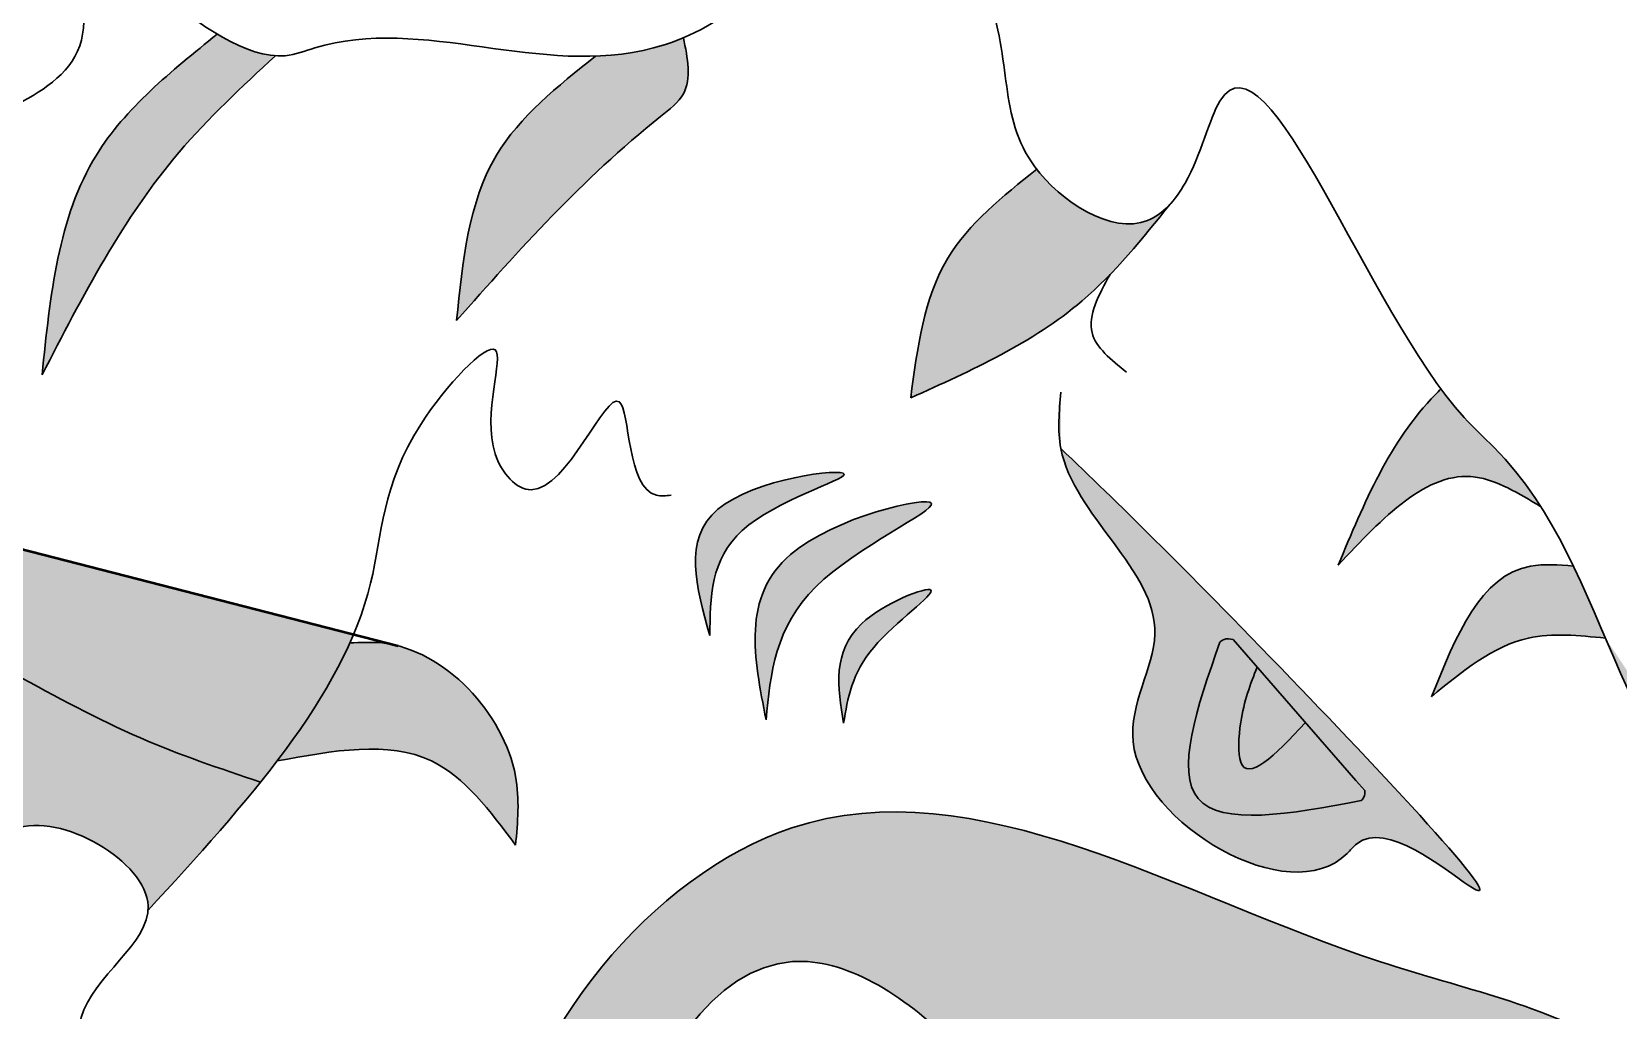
# Model space of a CAD drawing. Header units: millimetres. Extents: x 349 to 37728, y 366 to 37744.
# Drawn here: x 15673 to 25191, y 16098 to 21969 of the extents above; entities that cross this region are included whole.
import ezdxf

# ---------------------------------------------------------------- set-up
doc = ezdxf.new("R2010")
doc.units = ezdxf.units.MM
picture_1 = doc.add_image_def('image1.png', size_in_pixel=(300, 300))

msp = doc.modelspace()

# ---------------------------------------------------------------- hatches: boundary and pattern name
at = {"lineweight": 30}
h = msp.add_hatch(color=256, dxfattribs=at)
edge = h.paths.add_edge_path()
edge.add_spline(control_points=[(15734.9, 19911.2), (15977.6, 20380.9), (16346.9, 21095.6), (16934, 21638.1), (17135.3, 21824.2)], knot_values=[0, 0, 0, 0, 1567.477716, 2385.349249, 2385.349249, 2385.349249, 2385.349249], degree=3, periodic=0)
edge.add_spline(control_points=[(17135.3, 21824.2), (17025.8, 21831.1), (16905.8, 21882.6), (16785.8, 21954)], knot_values=[16141.924534, 16141.924534, 16141.924534, 16141.924534, 16454.905319, 16454.905319, 16454.905319, 16454.905319], degree=3, periodic=0)
edge.add_spline(control_points=[(16785.8, 21954), (16509.6, 21731.7), (15868.1, 21215.1), (15783.2, 20384.3), (15734.9, 19911.2)], knot_values=[0, 0, 0, 0, 1025.799298, 2382.897961, 2382.897961, 2382.897961, 2382.897961], degree=3, periodic=0)
h = msp.add_hatch(color=256, dxfattribs=at)
edge = h.paths.add_edge_path()
edge.add_spline(control_points=[(18221.4, 20235.7), (18595.5, 20657.7), (19011.4, 21126.9), (19647.5, 21616.8), (19607.6, 21809.9), (19582.3, 21932.2)], knot_values=[0, 0, 0, 0, 1730.863361, 1924.600708, 2260.279703, 2260.279703, 2260.279703, 2260.279703], degree=3, periodic=0)
edge.add_spline(control_points=[(19582.3, 21932.2), (19523.9, 21907.5), (19349, 21847.8), (19171.9, 21825.7), (19054.8, 21821.8)], knot_values=[18380.759354, 18380.759354, 18380.759354, 18380.759354, 18561.391391, 18908.247898, 18908.247898, 18908.247898, 18908.247898], degree=3, periodic=0)
edge.add_spline(control_points=[(19054.8, 21821.8), (18827.1, 21640.7), (18322.4, 21239.2), (18257.2, 20591.2), (18221.4, 20235.7)], knot_values=[0, 0, 0, 0, 839.699453, 1860.656725, 1860.656725, 1860.656725, 1860.656725], degree=3, periodic=0)
h = msp.add_hatch(color=256, dxfattribs=at)
edge = h.paths.add_edge_path()
edge.add_spline(control_points=[(22141.8, 20512.5), (22208.9, 20581.8), (22273, 20654.8), (22335.7, 20729.6)], knot_values=[1414.126, 1414.126, 1414.126, 1414.126, 1704.750265, 1704.750265, 1704.750265, 1704.750265], degree=3, periodic=0)
edge.add_spline(control_points=[(22335.7, 20729.6), (22392, 20796.9), (22447.2, 20865.5), (22502.3, 20934.1)], knot_values=[1704.750265, 1704.750265, 1704.750265, 1704.750265, 1965.830874, 1965.830874, 1965.830874, 1965.830874], degree=3, periodic=0)
edge.add_spline(control_points=[(22517.2, 20951.1), (22509, 20941.3), (22500.6, 20932), (22492, 20923.1)], knot_values=[24253.120213, 24253.120213, 24253.120213, 24253.120213, 24289.587923, 24289.587923, 24289.587923, 24289.587923], degree=3, periodic=0)
edge.add_spline(control_points=[(22492, 20923.1), (22485.7, 20916.5), (22479.3, 20910.2), (22472.7, 20904.2)], knot_values=[24226.438299, 24226.438299, 24226.438299, 24226.438299, 24253.120213, 24253.120213, 24253.120213, 24253.120213], degree=3, periodic=0)
edge.add_spline(control_points=[(22472.7, 20904.2), (22464.4, 20896.6), (22456, 20889.3), (22447.3, 20882.5)], knot_values=[24192.621086, 24192.621086, 24192.621086, 24192.621086, 24226.438299, 24226.438299, 24226.438299, 24226.438299], degree=3, periodic=0)
edge.add_spline(control_points=[(22447.3, 20882.5), (22440.5, 20877.2), (22433.6, 20872.2), (22426.6, 20867.4)], knot_values=[24166.208587, 24166.208587, 24166.208587, 24166.208587, 24192.621086, 24192.621086, 24192.621086, 24192.621086], degree=3, periodic=0)
edge.add_spline(control_points=[(22426.6, 20867.4), (22420.7, 20863.4), (22414.6, 20859.6), (22408.4, 20856)], knot_values=[24143.610283, 24143.610283, 24143.610283, 24143.610283, 24166.208587, 24166.208587, 24166.208587, 24166.208587], degree=3, periodic=0)
edge.add_spline(control_points=[(22408.4, 20856), (22401.2, 20851.7), (22393.9, 20847.8), (22386.4, 20844.2)], knot_values=[24117.057577, 24117.057577, 24117.057577, 24117.057577, 24143.610283, 24143.610283, 24143.610283, 24143.610283], degree=3, periodic=0)
edge.add_spline(control_points=[(22386.4, 20844.2), (22380.2, 20841.2), (22373.8, 20838.4), (22367.3, 20835.9), (22367.2, 20835.9)], knot_values=[24094.614985, 24094.614985, 24094.614985, 24094.614985, 24116.851671, 24117.057577, 24117.057577, 24117.057577, 24117.057577], degree=3, periodic=0)
edge.add_spline(control_points=[(22367.2, 20835.9), (22359.7, 20832.9), (22352, 20830.2), (22344.2, 20828)], knot_values=[24068.27351, 24068.27351, 24068.27351, 24068.27351, 24094.614985, 24094.614985, 24094.614985, 24094.614985], degree=3, periodic=0)
edge.add_spline(control_points=[(22344.2, 20828), (22337.4, 20826), (22330.6, 20824.2), (22323.7, 20822.8)], knot_values=[24045.537461, 24045.537461, 24045.537461, 24045.537461, 24068.27351, 24068.27351, 24068.27351, 24068.27351], degree=3, periodic=0)
edge.add_spline(control_points=[(22323.7, 20822.8), (22315.8, 20821), (22307.7, 20819.7), (22299.6, 20818.6)], knot_values=[24019.264487, 24019.264487, 24019.264487, 24019.264487, 24045.537461, 24045.537461, 24045.537461, 24045.537461], degree=3, periodic=0)
edge.add_spline(control_points=[(22299.6, 20818.6), (22292.6, 20817.6), (22285.5, 20816.9), (22278.3, 20816.5)], knot_values=[23996.439676, 23996.439676, 23996.439676, 23996.439676, 24019.264487, 24019.264487, 24019.264487, 24019.264487], degree=3, periodic=0)
edge.add_spline(control_points=[(22278.3, 20816.5), (22271.1, 20816), (22263.9, 20815.7), (22256.6, 20815.7)], knot_values=[23973.552606, 23973.552606, 23973.552606, 23973.552606, 23996.439676, 23996.439676, 23996.439676, 23996.439676], degree=3, periodic=0)
edge.add_spline(control_points=[(22256.6, 20815.7), (22248.2, 20815.7), (22239.8, 20816), (22231.4, 20816.5)], knot_values=[23947.355377, 23947.355377, 23947.355377, 23947.355377, 23973.552606, 23973.552606, 23973.552606, 23973.552606], degree=3, periodic=0)
edge.add_spline(control_points=[(22231.4, 20816.5), (22221.6, 20817.1), (22211.8, 20818.1), (22201.9, 20819.5)], knot_values=[23917.203236, 23917.203236, 23917.203236, 23917.203236, 23947.355377, 23947.355377, 23947.355377, 23947.355377], degree=3, periodic=0)
edge.add_spline(control_points=[(22201.9, 20819.5), (22192.1, 20820.9), (22182.1, 20822.6), (22172.2, 20824.6)], knot_values=[23886.97877, 23886.97877, 23886.97877, 23886.97877, 23917.203236, 23917.203236, 23917.203236, 23917.203236], degree=3, periodic=0)
edge.add_spline(control_points=[(22172.2, 20824.6), (22159.3, 20827.3), (22146.3, 20830.5), (22133.3, 20834.2)], knot_values=[23847.907858, 23847.907858, 23847.907858, 23847.907858, 23886.97877, 23886.97877, 23886.97877, 23886.97877], degree=3, periodic=0)
edge.add_spline(control_points=[(22133.3, 20834.2), (22118.1, 20838.6), (22102.8, 20843.7), (22087.6, 20849.5)], knot_values=[23802.087204, 23802.087204, 23802.087204, 23802.087204, 23847.907858, 23847.907858, 23847.907858, 23847.907858], degree=3, periodic=0)
edge.add_spline(control_points=[(22087.6, 20849.5), (22070.1, 20856), (22052.7, 20863.5), (22035.5, 20871.7)], knot_values=[23749.77454, 23749.77454, 23749.77454, 23749.77454, 23802.087204, 23802.087204, 23802.087204, 23802.087204], degree=3, periodic=0)
edge.add_spline(control_points=[(22035.5, 20871.7), (22020.3, 20878.9), (22005.2, 20886.7), (21990.2, 20895)], knot_values=[23703.871651, 23703.871651, 23703.871651, 23703.871651, 23749.77454, 23749.77454, 23749.77454, 23749.77454], degree=3, periodic=0)
edge.add_spline(control_points=[(21990.2, 20895), (21958.2, 20912.8), (21926.8, 20933.1), (21896.6, 20955.2)], knot_values=[23605.703556, 23605.703556, 23605.703556, 23605.703556, 23703.871651, 23703.871651, 23703.871651, 23703.871651], degree=3, periodic=0)
edge.add_spline(control_points=[(21896.6, 20955.2), (21882.8, 20965.2), (21869.3, 20975.6), (21856, 20986.4)], knot_values=[23560.960773, 23560.960773, 23560.960773, 23560.960773, 23605.703556, 23605.703556, 23605.703556, 23605.703556], degree=3, periodic=0)
edge.add_spline(control_points=[(21856, 20986.4), (21840.2, 20999.3), (21824.8, 21012.6), (21809.9, 21026.2)], knot_values=[23507.540074, 23507.540074, 23507.540074, 23507.540074, 23560.960773, 23560.960773, 23560.960773, 23560.960773], degree=3, periodic=0)
edge.add_spline(control_points=[(21809.9, 21026.2), (21797.6, 21037.5), (21785.6, 21049.1), (21774.1, 21060.8)], knot_values=[23463.39275, 23463.39275, 23463.39275, 23463.39275, 23507.540074, 23507.540074, 23507.540074, 23507.540074], degree=3, periodic=0)
edge.add_spline(control_points=[(21774.1, 21060.8), (21759.9, 21075.1), (21746.3, 21089.8), (21733.4, 21104.6)], knot_values=[23409.322716, 23409.322716, 23409.322716, 23409.322716, 23463.39275, 23463.39275, 23463.39275, 23463.39275], degree=3, periodic=0)
edge.add_spline(control_points=[(21733.4, 21104.6), (21722.6, 21117), (21712.3, 21129.6), (21702.5, 21142.2)], knot_values=[23364.141805, 23364.141805, 23364.141805, 23364.141805, 23409.322716, 23409.322716, 23409.322716, 23409.322716], degree=3, periodic=0)
edge.add_spline(control_points=[(21701.7, 21143.2), (21497.8, 20980.7), (21059.2, 20631.2), (20985.6, 20071.5), (20946.2, 19772)], knot_values=[0, 0, 0, 0, 753.498639, 1620.985897, 1620.985897, 1620.985897, 1620.985897], degree=3, periodic=0)
edge.add_spline(control_points=[(20946.2, 19772), (21040, 19814.2), (21133.8, 19856.5), (21226.5, 19900.2)], knot_values=[0, 0, 0, 0, 302.862333, 302.862333, 302.862333, 302.862333], degree=3, periodic=0)
edge.add_spline(control_points=[(21226.5, 19900.2), (21307.5, 19938.5), (21387.7, 19977.9), (21466.1, 20019.4)], knot_values=[302.862333, 302.862333, 302.862333, 302.862333, 567.850524, 567.850524, 567.850524, 567.850524], degree=3, periodic=0)
edge.add_spline(control_points=[(21466.1, 20019.4), (21538.7, 20057.8), (21609.7, 20097.9), (21678.7, 20140.7)], knot_values=[567.850524, 567.850524, 567.850524, 567.850524, 812.718617, 812.718617, 812.718617, 812.718617], degree=3, periodic=0)
edge.add_spline(control_points=[(21678.7, 20140.7), (21731.2, 20173.2), (21782.5, 20207.2), (21832.3, 20243.1)], knot_values=[812.718617, 812.718617, 812.718617, 812.718617, 998.930941, 998.930941, 998.930941, 998.930941], degree=3, periodic=0)
edge.add_spline(control_points=[(21832.3, 20243.1), (21878.4, 20276.3), (21923.4, 20311.2), (21966.8, 20347.8)], knot_values=[998.930941, 998.930941, 998.930941, 998.930941, 1171.58506, 1171.58506, 1171.58506, 1171.58506], degree=3, periodic=0)
edge.add_spline(control_points=[(21966.8, 20347.8), (21969.1, 20349.8), (21999.6, 20375.6), (22029.3, 20402.4), (22056.2, 20427.8)], knot_values=[1171.58506, 1171.58506, 1171.58506, 1171.58506, 1180.881597, 1292.817228, 1292.817228, 1292.817228, 1292.817228], degree=3, periodic=0)
edge.add_spline(control_points=[(22056.2, 20427.8), (22085.3, 20455.2), (22113.8, 20483.5), (22141.8, 20512.5)], knot_values=[1292.817228, 1292.817228, 1292.817228, 1292.817228, 1414.126, 1414.126, 1414.126, 1414.126], degree=3, periodic=0)
h = msp.add_hatch(color=256, dxfattribs=at)
edge = h.paths.add_edge_path()
edge.add_spline(control_points=[(21846.7, 19805.6), (21836.4, 19691.5), (21788.1, 19154.3), (22686.1, 18566.3), (21930.2, 17452.5), (23266.1, 16665.4), (23757.3, 17272.9), (24957.9, 16262.7), (22833.9, 18519.5), (22195.1, 19133.7), (21846.7, 19468.7)], knot_values=[0, 0, 0, 0, 336.925733, 1585.568854, 2244.995826, 3692.790842, 3775.453268, 4487.295282, 6116.541738, 8071.699321, 8071.699321, 8071.699321, 8071.699321], degree=3, periodic=0)
edge = h.paths.add_edge_path(flags=16)
edge.add_spline(control_points=[(22801.2, 18307), (22809.2, 18314.1), (22832.1, 18329.1), (22860.6, 18326.8), (22879.5, 18322.2)], knot_values=[62.363539, 62.363539, 62.363539, 62.363539, 95.296359, 151.276425, 151.276425, 151.276425, 151.276425], degree=3, periodic=0)
edge.add_line((22879.5, 18322.2), (23617, 17477.5))
edge.add_line((23617, 17477.5), (23670.2, 17416.5))
edge.add_spline(control_points=[(23670.2, 17416.5), (23670.9, 17402.1), (23668.7, 17379.5), (23655.4, 17362.4), (23648.8, 17356.1)], knot_values=[67.435449, 67.435449, 67.435449, 67.435449, 109.788838, 138.491188, 138.491188, 138.491188, 138.491188], degree=3, periodic=0)
edge.add_spline(control_points=[(23648.8, 17356.1), (23222.1, 17274.2), (22406.5, 17134.7), (22660.6, 17911.2), (22801.2, 18307)], knot_values=[60.470184, 60.470184, 60.470184, 60.470184, 1053.609648, 2018.530157, 2018.530157, 2018.530157, 2018.530157], degree=3, periodic=0)
edge = h.paths.add_edge_path(flags=0)
edge.add_spline(control_points=[(23314, 17824.5), (23126.8, 17617.5), (22897.6, 17407.9), (22918.5, 17880.3), (22983.6, 18056.1), (23024.5, 18156.1)], knot_values=[57.944922, 57.944922, 57.944922, 57.944922, 605.920769, 845.306303, 1186.325732, 1186.325732, 1186.325732, 1186.325732], degree=3, periodic=0)
h = msp.add_hatch(color=256, dxfattribs=at)
edge = h.paths.add_edge_path()
edge.add_spline(control_points=[(24726.7, 19118.5), (24646, 19245.3), (24507.1, 19426.5), (24280.9, 19629.4), (24173.4, 19762.6), (24127, 19825.5)], knot_values=[27152.124294, 27152.124294, 27152.124294, 27152.124294, 27646.122489, 27897.074086, 28088.189358, 28088.189358, 28088.189358, 28088.189358], degree=3, periodic=0)
edge.add_spline(control_points=[(24127, 19825.5), (24116.1, 19814.6), (23825.8, 19527.3), (23665.4, 19140.9), (23511, 18769.2)], knot_values=[0, 0, 0, 0, 46.261184, 1224.397655, 1224.397655, 1224.397655, 1224.397655], degree=3, periodic=0)
edge.add_spline(control_points=[(23511, 18769.2), (23777.4, 19053), (24161.5, 19462.3), (24594.1, 19199.1), (24726.7, 19118.5)], knot_values=[0, 0, 0, 0, 977.447158, 1409.328785, 1409.328785, 1409.328785, 1409.328785], degree=3, periodic=0)
h = msp.add_hatch(color=256, dxfattribs=at)
h.set_gradient(color1=(237, 31, 36), color2=(242, 113, 114), name='INVCYLINDER')
edge = h.paths.add_edge_path()
edge.add_spline(control_points=[(19741, 18345.6), (19659, 18635.3), (19492.1, 19225.2), (21017, 19412.3), (19746.6, 19046.4), (19742.8, 18574.8), (19741, 18345.6)], knot_values=[0, 0, 0, 0, 759.380232, 1546.382873, 2244.705109, 2904.931649, 2904.931649, 2904.931649, 2904.931649], degree=3, periodic=0)
h = msp.add_hatch(color=256, dxfattribs=at)
h.set_gradient(color1=(237, 31, 36), color2=(242, 113, 114), name='INVCYLINDER')
edge = h.paths.add_edge_path()
edge.add_spline(control_points=[(20078.7, 17840.8), (20004.9, 18211.2), (19864.9, 18913.7), (21583.6, 19311), (20157.5, 18674.6), (20104.9, 18118.3), (20078.7, 17840.8)], knot_values=[0, 0, 0, 0, 1002.814389, 1902.048295, 2758.078264, 3609.424019, 3609.424019, 3609.424019, 3609.424019], degree=3, periodic=0)
at = {"lineweight": 50}
h = msp.add_hatch(color=256, dxfattribs=at)
h.set_gradient(color1=(205, 105, 40), color2=(147, 149, 152))
edge = h.paths.add_edge_path()
edge.add_line((17603.5, 18353.1), (15429.5, 18912))
edge.add_spline(control_points=[(15429.5, 18912), (15426.7, 18869.8), (15421.2, 18826.5), (15415.8, 18783.3)], knot_values=[0, 0, 0, 0, 123.913558, 123.913558, 123.913558, 123.913558], degree=3, periodic=0)
edge.add_spline(control_points=[(15415.8, 18783.3), (15466, 18772.5), (15536.1, 18457.4), (15570.6, 18114.4)], knot_values=[3281.54245, 3281.54245, 3281.54245, 3281.54245, 4069.728374, 4069.728374, 4069.728374, 4069.728374], degree=3, periodic=0)
edge.add_spline(control_points=[(15570.6, 18114.4), (15819.1, 17979.1), (16292.6, 17721.3), (16802.7, 17547.9), (17045.8, 17467.3)], knot_values=[0, 0, 0, 0, 846.886075, 1613.760858, 1613.760858, 1613.760858, 1613.760858], degree=3, periodic=0)
edge.add_spline(control_points=[(17045.8, 17467.3), (17079.7, 17509.5), (17112.8, 17551.8), (17145, 17594.2)], knot_values=[949.834154, 949.834154, 949.834154, 949.834154, 1104.999321, 1104.999321, 1104.999321, 1104.999321], degree=3, periodic=0)
edge.add_spline(control_points=[(17145, 17594.2), (17321.7, 17826.4), (17473.5, 18061.4), (17581.1, 18301.6)], knot_values=[1104.999321, 1104.999321, 1104.999321, 1104.999321, 1954.485655, 1954.485655, 1954.485655, 1954.485655], degree=3, periodic=0)
edge.add_spline(control_points=[(17581.1, 18301.6), (17588.8, 18318.7), (17596.2, 18335.9), (17603.5, 18353.1)], knot_values=[1954.485655, 1954.485655, 1954.485655, 1954.485655, 2015.11054, 2015.11054, 2015.11054, 2015.11054], degree=3, periodic=0)
h = msp.add_hatch(color=256, dxfattribs=at)
h.set_gradient(color1=(255, 255, 255), color2=(199, 200, 202), name='INVCYLINDER')
edge = h.paths.add_edge_path()
edge.add_spline(control_points=[(17045.8, 17467.3), (16802.7, 17547.9), (16292.6, 17721.3), (15819.1, 17979.1), (15570.6, 18114.4)], knot_values=[0, 0, 0, 0, 766.874783, 1613.760858, 1613.760858, 1613.760858, 1613.760858], degree=3, periodic=0)
edge.add_spline(control_points=[(15570.6, 18114.4), (15587.9, 17943.7), (15606.1, 17558.8), (15551, 17301.5), (15521.4, 17162.9)], knot_values=[4069.728374, 4069.728374, 4069.728374, 4069.728374, 4462.027873, 4919.772515, 4919.772515, 4919.772515, 4919.772515], degree=3, periodic=0)
edge.add_spline(control_points=[(15521.4, 17162.9), (15536.9, 17171.9), (15823.2, 17309.1), (16376.6, 16979.1), (16371.9, 16706.8), (16371.2, 16698.3)], knot_values=[58076.204908, 58076.204908, 58076.204908, 58076.204908, 58131.769838, 59056.917974, 59086.823224, 59086.823224, 59086.823224, 59086.823224], degree=3, periodic=0)
edge.add_spline(control_points=[(16371.2, 16698.3), (16605, 16953.6), (16838.8, 17208.9), (17045.8, 17467.3)], knot_values=[0, 0, 0, 0, 949.834154, 949.834154, 949.834154, 949.834154], degree=3, periodic=0)
edge = h.paths.add_edge_path()
edge.add_spline(control_points=[(15521.4, 17162.9), (15551, 17301.5), (15606.1, 17558.8), (15587.9, 17943.7), (15570.6, 18114.4)], knot_values=[4069.728374, 4069.728374, 4069.728374, 4069.728374, 4527.473015, 4919.772515, 4919.772515, 4919.772515, 4919.772515], degree=3, periodic=0)
edge.add_spline(control_points=[(15570.6, 18114.4), (15536.1, 18457.4), (15466, 18772.5), (15415.8, 18783.3)], knot_values=[3281.54245, 3281.54245, 3281.54245, 3281.54245, 4069.728374, 4069.728374, 4069.728374, 4069.728374], degree=3, periodic=0)
edge.add_spline(control_points=[(15415.8, 18783.3), (15341.1, 18799.3), (15254.5, 16961.5), (14593.9, 16250.4), (14169.1, 15793.1)], knot_values=[0, 0, 0, 0, 1171.289121, 3281.54245, 3281.54245, 3281.54245, 3281.54245], degree=3, periodic=0)
edge.add_spline(control_points=[(14169.1, 15793.1), (14576.3, 16166.3), (15025.8, 16491.3), (15420.2, 17104.2), (15521.4, 17162.9)], knot_values=[59086.823224, 59086.823224, 59086.823224, 59086.823224, 60714.759978, 61076.751, 61076.751, 61076.751, 61076.751], degree=3, periodic=0)
at = {"lineweight": 30}
h = msp.add_hatch(color=256, dxfattribs=at)
edge = h.paths.add_edge_path()
edge.add_spline(control_points=[(25113.5, 18330.6), (25050.3, 18478), (24988.6, 18623), (24921.3, 18763)], knot_values=[28531.343523, 28531.343523, 28531.343523, 28531.343523, 29037.092762, 29037.092762, 29037.092762, 29037.092762], degree=3, periodic=0)
edge.add_spline(control_points=[(24921.3, 18763), (24832.4, 18770), (24402.1, 18804.1), (24217, 18344.1), (24070.1, 17979.3)], knot_values=[0, 0, 0, 0, 256.25537, 1240.273781, 1240.273781, 1240.273781, 1240.273781], degree=3, periodic=0)
edge.add_spline(control_points=[(24070.1, 17979.3), (24254.2, 18131.2), (24563.5, 18386.5), (24955, 18346.7), (25113.5, 18330.6)], knot_values=[0, 0, 0, 0, 679.372315, 1141.305544, 1141.305544, 1141.305544, 1141.305544], degree=3, periodic=0)
h = msp.add_hatch(color=256, dxfattribs=at)
h.set_gradient(color1=(237, 31, 36), color2=(242, 113, 114), name='INVCYLINDER')
edge = h.paths.add_edge_path()
edge.add_spline(control_points=[(20543.3, 17821), (20508.6, 18035.3), (20447.5, 18413.9), (21316.4, 18747.5), (20616.9, 18267), (20567.9, 17970), (20543.3, 17821)], knot_values=[0, 0, 0, 0, 604.774783, 1068.205878, 1553.776851, 2042.639572, 2042.639572, 2042.639572, 2042.639572], degree=3, periodic=0)
h = msp.add_hatch(color=256, dxfattribs=at)
edge = h.paths.add_edge_path()
edge.add_spline(control_points=[(18575.5, 17089.5), (18588.2, 17226.8), (18635.6, 17740.5), (18089.4, 18328), (17646.2, 18305), (17581.1, 18301.6)], knot_values=[0, 0, 0, 0, 412.537328, 1543.300231, 1738.117593, 1738.117593, 1738.117593, 1738.117593], degree=3, periodic=0)
edge.add_spline(control_points=[(17581.1, 18301.6), (17473.5, 18061.4), (17321.7, 17826.4), (17145, 17594.2)], knot_values=[1104.999321, 1104.999321, 1104.999321, 1104.999321, 1954.485655, 1954.485655, 1954.485655, 1954.485655], degree=3, periodic=0)
edge.add_spline(control_points=[(17145, 17594.2), (17479.1, 17655.8), (18070.8, 17764.9), (18422.4, 17294.3), (18575.5, 17089.5)], knot_values=[0, 0, 0, 0, 925.655788, 1639.540402, 1639.540402, 1639.540402, 1639.540402], degree=3, periodic=0)
at = {"lineweight": 50}
h = msp.add_hatch(color=256, dxfattribs=at)
h.set_gradient(color1=(0, 255, 255), color2=(122, 175, 223), name='INVCYLINDER')
edge = h.paths.add_edge_path()
edge.add_spline(control_points=[(23314, 17824.5), (23126.8, 17617.5), (22897.6, 17407.9), (22918.5, 17880.3), (22983.6, 18056.1), (23024.5, 18156.1)], knot_values=[57.944922, 57.944922, 57.944922, 57.944922, 605.920769, 845.306303, 1186.325732, 1186.325732, 1186.325732, 1186.325732], degree=3, periodic=0)
edge.add_line((23024.5, 18156.2), (22879.5, 18322.2))
edge.add_spline(control_points=[(22879.5, 18322.2), (22860.6, 18326.8), (22832.1, 18329.1), (22809.2, 18314.1), (22801.2, 18307)], knot_values=[62.363539, 62.363539, 62.363539, 62.363539, 118.343605, 151.276425, 151.276425, 151.276425, 151.276425], degree=3, periodic=0)
edge.add_spline(control_points=[(22801.2, 18307), (22660.6, 17911.2), (22406.5, 17134.7), (23222.1, 17274.2), (23648.8, 17356.1)], knot_values=[60.470184, 60.470184, 60.470184, 60.470184, 1025.390693, 2018.530157, 2018.530157, 2018.530157, 2018.530157], degree=3, periodic=0)
edge.add_spline(control_points=[(23648.8, 17356.1), (23655.4, 17362.4), (23668.7, 17379.5), (23670.9, 17402.1), (23670.2, 17416.5)], knot_values=[67.435449, 67.435449, 67.435449, 67.435449, 96.137799, 138.491188, 138.491188, 138.491188, 138.491188], degree=3, periodic=0)
edge.add_line((23670.2, 17416.5), (23617, 17477.5))
edge.add_line((23617, 17477.5), (23314, 17824.5))
at = {"lineweight": 30}
h = msp.add_hatch(color=256, dxfattribs=at)
edge = h.paths.add_edge_path()
edge.add_spline(control_points=[(26686.1, 15755.5), (26806, 15839.8), (27253.5, 16094.6), (26563.8, 16452.8), (26189.6, 16750.1), (26141.5, 16790.7)], knot_values=[30805.123572, 30805.123572, 30805.123572, 30805.123572, 31186.013527, 32148.651232, 32298.901338, 32298.901338, 32298.901338, 32298.901338], degree=3, periodic=0)
edge.add_spline(control_points=[(25113.5, 18330.6), (25334.5, 17815.2), (25574.8, 17268.8), (26141.5, 16790.7)], knot_values=[29037.092762, 29037.092762, 29037.092762, 29037.092762, 30805.123572, 30805.123572, 30805.123572, 30805.123572], degree=3, periodic=0)
edge.add_spline(control_points=[(26141.5, 16790.7), (26112.5, 16531.6), (26095.5, 16074.1), (26338.4, 15686.9), (26458.5, 15517.8)], knot_values=[244.047908, 244.047908, 244.047908, 244.047908, 998.100308, 1602.554722, 1602.554722, 1602.554722, 1602.554722], degree=3, periodic=0)
edge.add_spline(control_points=[(26458.5, 15517.8), (26497, 15611.2), (26589.3, 15687.3), (26686.1, 15755.5)], knot_values=[32298.901338, 32298.901338, 32298.901338, 32298.901338, 32606.785562, 32606.785562, 32606.785562, 32606.785562], degree=3, periodic=0)
at = {"lineweight": 50}
h = msp.add_hatch(color=256, dxfattribs=at)
h.set_gradient(color1=(255, 255, 255), color2=(199, 200, 202), name='INVCYLINDER')
edge = h.paths.add_edge_path()
edge.add_spline(control_points=[(26085.6, 14987.2), (25805.7, 15331.9), (25183.3, 16043.7), (23059.5, 16464.8), (20401.8, 18151.4), (18076.7, 15300.4), (18597.5, 13786.5), (18870.2, 13165.8)], knot_values=[445.395151, 445.395151, 445.395151, 445.395151, 1732.398064, 3223.038742, 6844.38351, 9612.246497, 11551.583159, 11551.583159, 11551.583159, 11551.583159], degree=3, periodic=0)
edge.add_spline(control_points=[(18870.2, 13165.8), (18870.1, 13169.4), (18867.3, 13276.1), (18869.1, 13391.1), (18875.1, 13507.7)], knot_values=[43663.021307, 43663.021307, 43663.021307, 43663.021307, 43674.162147, 43989.847483, 43989.847483, 43989.847483, 43989.847483], degree=3, periodic=0)
edge.add_spline(control_points=[(18875.1, 13507.7), (18888.5, 13769.3), (18923.3, 14058.4), (18979, 14349.7)], knot_values=[42954.742459, 42954.742459, 42954.742459, 42954.742459, 43663.021307, 43663.021307, 43663.021307, 43663.021307], degree=3, periodic=0)
edge.add_spline(control_points=[(18979, 14349.7), (19080.3, 14879.7), (19250.6, 15416.8), (19486.7, 15807)], knot_values=[41665.65379, 41665.65379, 41665.65379, 41665.65379, 42954.742459, 42954.742459, 42954.742459, 42954.742459], degree=3, periodic=0)
edge.add_spline(control_points=[(19486.7, 15807), (19709.3, 16175), (20249.5, 16631.1), (21840.2, 15561), (22332.4, 13384.5), (23469.1, 13841.9), (23747, 14019.6)], knot_values=[35785.735377, 35785.735377, 35785.735377, 35785.735377, 37001.290669, 38121.537137, 40765.150419, 41665.65379, 41665.65379, 41665.65379, 41665.65379], degree=3, periodic=0)
edge.add_spline(control_points=[(23747, 14019.6), (23670.3, 14122.8), (23582.6, 14240.9), (23471, 14278.7), (23456.6, 14282.4)], knot_values=[3274.544398, 3274.544398, 3274.544398, 3274.544398, 3625.798893, 3676.239253, 3676.239253, 3676.239253, 3676.239253], degree=3, periodic=0)
edge.add_spline(control_points=[(23456.6, 14282.4), (23310.2, 14319.9), (22829.6, 14126.5), (22277.7, 14590.6), (22031.6, 14904.4)], knot_values=[1923.669423, 1923.669423, 1923.669423, 1923.669423, 2437.842084, 3274.544398, 3274.544398, 3274.544398, 3274.544398], degree=3, periodic=0)
edge.add_spline(control_points=[(22031.6, 14904.4), (21724.9, 15295.6), (21477.5, 15972.4), (22304.2, 15625.3), (22570.4, 15749.2), (22658.3, 15790.1)], knot_values=[0, 0, 0, 0, 1042.864166, 1633.033914, 1923.669423, 1923.669423, 1923.669423, 1923.669423], degree=3, periodic=0)
edge.add_spline(control_points=[(22658.3, 15790.1), (22699, 15750.6), (22739.8, 15711.1), (22780.7, 15671.9)], knot_values=[0, 0, 0, 0, 157.367404, 157.367404, 157.367404, 157.367404], degree=3, periodic=0)
edge.add_spline(control_points=[(22780.7, 15671.9), (23203.4, 15266.1), (23776.9, 14762.2), (24512.8, 14807.8), (24696, 14819.2)], knot_values=[157.367404, 157.367404, 157.367404, 157.367404, 1785.402125, 2324.808796, 2324.808796, 2324.808796, 2324.808796], degree=3, periodic=0)
edge.add_spline(control_points=[(24696, 14819.2), (24729.7, 14835.2), (24765.6, 14849.1), (24803.2, 14861.2)], knot_values=[34516.775719, 34516.775719, 34516.775719, 34516.775719, 34624.046048, 34624.046048, 34624.046048, 34624.046048], degree=3, periodic=0)
edge.add_spline(control_points=[(24803.2, 14861.2), (25178.9, 14981.6), (25728.4, 14917.4), (26085.6, 14987.2)], knot_values=[33444.776246, 33444.776246, 33444.776246, 33444.776246, 34516.775719, 34516.775719, 34516.775719, 34516.775719], degree=3, periodic=0)

# ---------------------------------------------------------------- linework, layer by layer
msp.add_line((15121, 18991.4), (17870.6, 18284.4), dxfattribs=at)
at = {"lineweight": 30}
for p, q in [((22879.5, 18322.2), (23617, 17477.5)), ((23617, 17477.5), (23670.2, 17416.5))]:
    msp.add_line(p, q, dxfattribs=at)
for points, knots in [([(11214.4, 23480.9), (11399.4, 23701.4), (11991.1, 24406.6), (13446.3, 24330.5), (14646.8, 26813.1), (14561.8, 23968.4), (13489, 22831.9), (11732, 22459.9), (11726.9, 21176.7), (13162.1, 20351.6), (14492.4, 21111.1), (15533.2, 21479.2), (16088.4, 21837.3), (15764.9, 23022.9), (16824.7, 21661.9), (17951, 22103.3), (19129.4, 21476.5), (20386.4, 22426.2), (19974.9, 24030.8), (21703.1, 22301.5), (21402.9, 21233.4), (22281.1, 20667.2), (22660.7, 21104.1), (22952.2, 22410.4), (23747.8, 20107.4), (25199.9, 18805.2), (25081.2, 17222.9), (27425, 16005.5), (26399, 15679.4), (26535.9, 14669.6), (24943, 15194.4), (24113.1, 14222.1), (22418.6, 13003), (21840.2, 15561), (19510.6, 17128.3), (18798, 14150.6), (18888.9, 12839), (18739.6, 12197.6), (19582.3, 12608.7), (20204.5, 11925.1), (20372.7, 11558.9)], [0, 0, 0, 0, 831.303413, 2658.626283, 4171.947386, 5707.834072, 7707.113923, 9390.982529, 9878.983059, 11185.749765, 13360.042017, 14070.158776, 14612.092398, 15139.910043, 16511.490076, 16694.516702, 18727.61586, 19877.093929, 20583.001086, 22263.117205, 23344.318509, 24094.820891, 24412.701855, 24945.867337, 27343.239566, 27594.191162, 30955.373678, 31918.011383, 32670.389312, 32811.108325, 34755.081652, 34968.186171, 36686.238748, 39329.852031, 40450.098499, 43978.706644, 44279.977573, 44765.3585, 45334.932684, 46231.483753, 46231.483753, 46231.483753, 46231.483753]), ([(22801.2, 18307), (22660.6, 17911.2), (22406.5, 17134.7), (23222.1, 17274.2), (23648.8, 17356.1)], [60.470184, 60.470184, 60.470184, 60.470184, 1025.390693, 2018.530157, 2018.530157, 2018.530157, 2018.530157]), ([(22801.2, 18307), (22809.2, 18314.1), (22832.1, 18329.1), (22860.6, 18326.8), (22879.5, 18322.2)], [62.363539, 62.363539, 62.363539, 62.363539, 95.296359, 151.276425, 151.276425, 151.276425, 151.276425]), ([(15570.6, 18114.4), (15819.1, 17979.1), (16292.6, 17721.3), (16802.7, 17547.9), (17045.8, 17467.3)], [0, 0, 0, 0, 846.886075, 1613.760858, 1613.760858, 1613.760858, 1613.760858]), ([(23024.5, 18156.1), (22983.6, 18056.1), (22918.5, 17880.3), (22897.6, 17407.9), (23126.8, 17617.5), (23314, 17824.5)], [57.944922, 57.944922, 57.944922, 57.944922, 398.964352, 638.349886, 1186.325732, 1186.325732, 1186.325732, 1186.325732]), ([(18870.2, 13165.8), (18597.5, 13786.5), (18076.7, 15300.4), (20401.8, 18151.4), (23059.5, 16464.8), (25183.3, 16043.7), (25805.7, 15331.9), (26085.6, 14987.2)], [445.395151, 445.395151, 445.395151, 445.395151, 2384.731813, 5152.594799, 8773.939568, 10264.580245, 11551.583159, 11551.583159, 11551.583159, 11551.583159]), ([(23648.8, 17356.1), (23655.4, 17362.4), (23668.7, 17379.5), (23670.9, 17402.1), (23670.2, 17416.5)], [67.435449, 67.435449, 67.435449, 67.435449, 96.137799, 138.491188, 138.491188, 138.491188, 138.491188]), ([(18141.8, 9882.5), (18109.8, 9894.1), (17982.6, 9930.7), (17576.9, 9839.6), (17163.8, 10281.1), (16748.5, 10722.5), (16219.5, 11043), (16458.6, 12257), (16435.3, 13780), (16038.8, 15171.6), (15912.9, 16231.1), (16787.9, 16733.9), (15624.9, 17427.3), (14913.8, 16303.7), (14014.4, 15853.2), (12877.9, 14247.1), (13758.9, 13968.3), (13635.9, 13621.3), (13837, 13501.2), (13918.6, 13333.8), (13950.5, 13203.5)], [50118.590551, 50118.590551, 50118.590551, 50118.590551, 50201.390987, 50452.673755, 51381.670983, 51665.849027, 52340.720318, 52984.814589, 55010.024558, 57040.638476, 57325.172116, 58106.110159, 59031.258295, 59448.814246, 61707.190602, 62864.536306, 63409.545006, 63602.337419, 63743.072322, 64051.568487, 64051.568487, 64051.568487, 64051.568487])]:
    msp.add_open_spline(points, degree=3, knots=knots, dxfattribs=at)
for points in [[(15734.9, 19911.2), (16060.4, 21228.7), (16785.8, 21954)], [(18221.4, 20235.7), (19445.3, 21459.6), (19582.3, 21596.6), (19582.3, 21932.2)], [(15734.9, 19911.2), (16557, 21245.8), (17135.3, 21824.2)], [(18221.4, 20235.7), (18461.1, 21228.1), (19054.8, 21821.8)], [(20946.2, 19772), (21168.9, 20610.4), (21701.7, 21143.2)], [(20946.2, 19772), (21973.8, 20353.8), (22502.3, 20934.1)], [(22141.8, 20512.5), (22033.9, 20163.4), (22240.5, 19925.7)], [(16371.2, 16698.3), (17705.9, 18661), (18006.4, 19613.1), (18453.3, 20060), (18453.3, 19437.3), (18669.5, 19221.1), (19197.1, 19748.8), (19420.8, 19188.3), (19508.8, 19188.3)], [(21846.7, 19468.7), (23229.2, 18086.2), (24289.3, 16849), (23621.8, 17096.5), (23563.4, 17038.1), (22280.2, 17708.5), (22410.9, 18354.8), (21846.7, 19468.7), (21846.7, 19805.6)], [(23511, 18769.2), (24094.3, 19792.8), (24127, 19825.5)], [(19741, 18345.6), (19788.6, 19103.5), (20547, 19313.8), (19935.6, 18976.5), (19741, 18345.6)], [(24726.7, 19118.5), (24333.5, 19297.3), (23511, 18769.2)], [(20078.7, 17840.8), (20225.6, 18832.8), (21071.4, 19138.4), (20376.5, 18638.4), (20078.7, 17840.8)], [(24070.1, 17979.3), (24665.1, 18763), (24921.3, 18763)], [(20543.3, 17821), (20650.5, 18416.2), (21067.4, 18618.6), (20724, 18275.2), (20543.3, 17821)], [(18575.5, 17089.5), (18575.5, 17502), (17775.9, 18301.6), (17581.1, 18301.6)], [(24070.1, 17979.3), (24651.6, 18330.6), (25113.5, 18330.6)], [(18575.5, 17089.5), (18070.7, 17594.2), (17145, 17594.2)]]:
    msp.add_spline(points, degree=3, dxfattribs=at)

# ---------------------------------------------------------------- pictures from other files: only their frames are drawn
image = msp.add_image(picture_1, insert=(349.1, 365.6), size_in_units=(37378.5, 37378.5))
image.dxf.flags = 7

doc.saveas('drawing.dxf')
